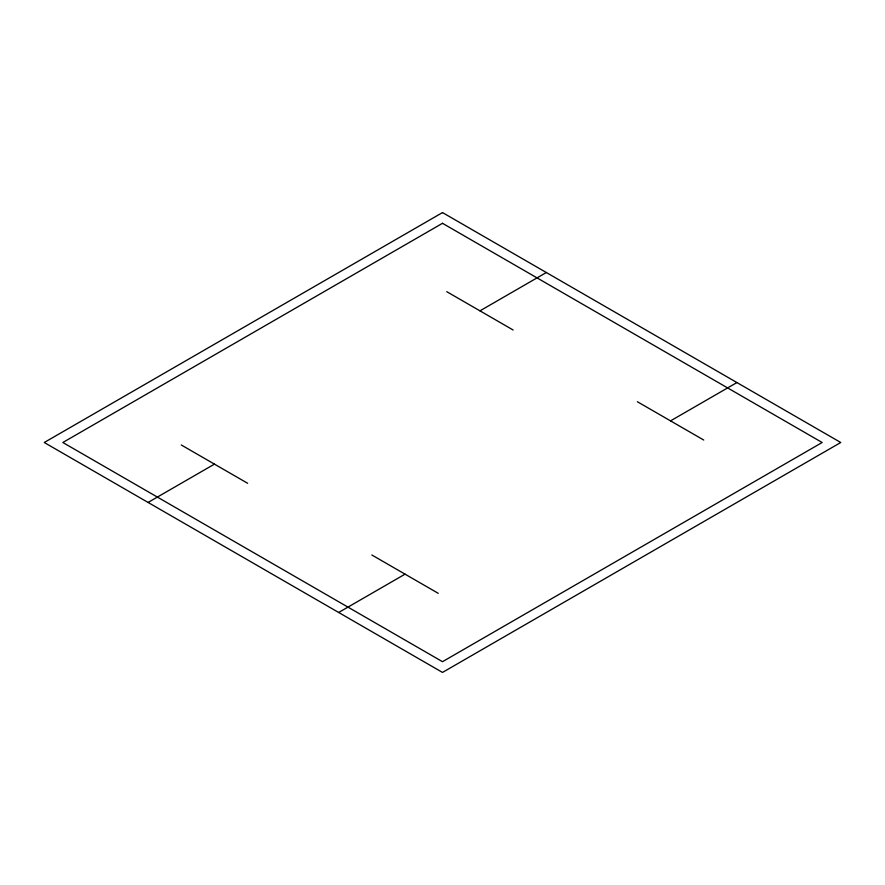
<?xml version="1.0" encoding="UTF-8"?>
<svg xmlns="http://www.w3.org/2000/svg" width="885" height="885" viewBox="0 0 885 885"><rect width="100%" height="100%" fill="white"/><g stroke="black" fill="none" stroke-linecap="round" stroke-linejoin="round"><path stroke-width="1.33" d="M148.083 502.448L214.458 464.127M479.958 310.845L546.333 272.514M338.667 612.486L405.042 574.155M670.542 420.873L736.917 382.552M446.77 291.685L513.145 330.005M637.355 401.713L703.73 440.033M181.27 444.967L247.645 483.287M371.855 554.995L438.23 593.315M442.5 212.577L44.25 442.5L442.5 672.423L840.75 442.5L442.5 212.577M442.5 223.308L62.835 442.5L442.5 661.692L822.165 442.5L442.5 223.308"/></g></svg>
